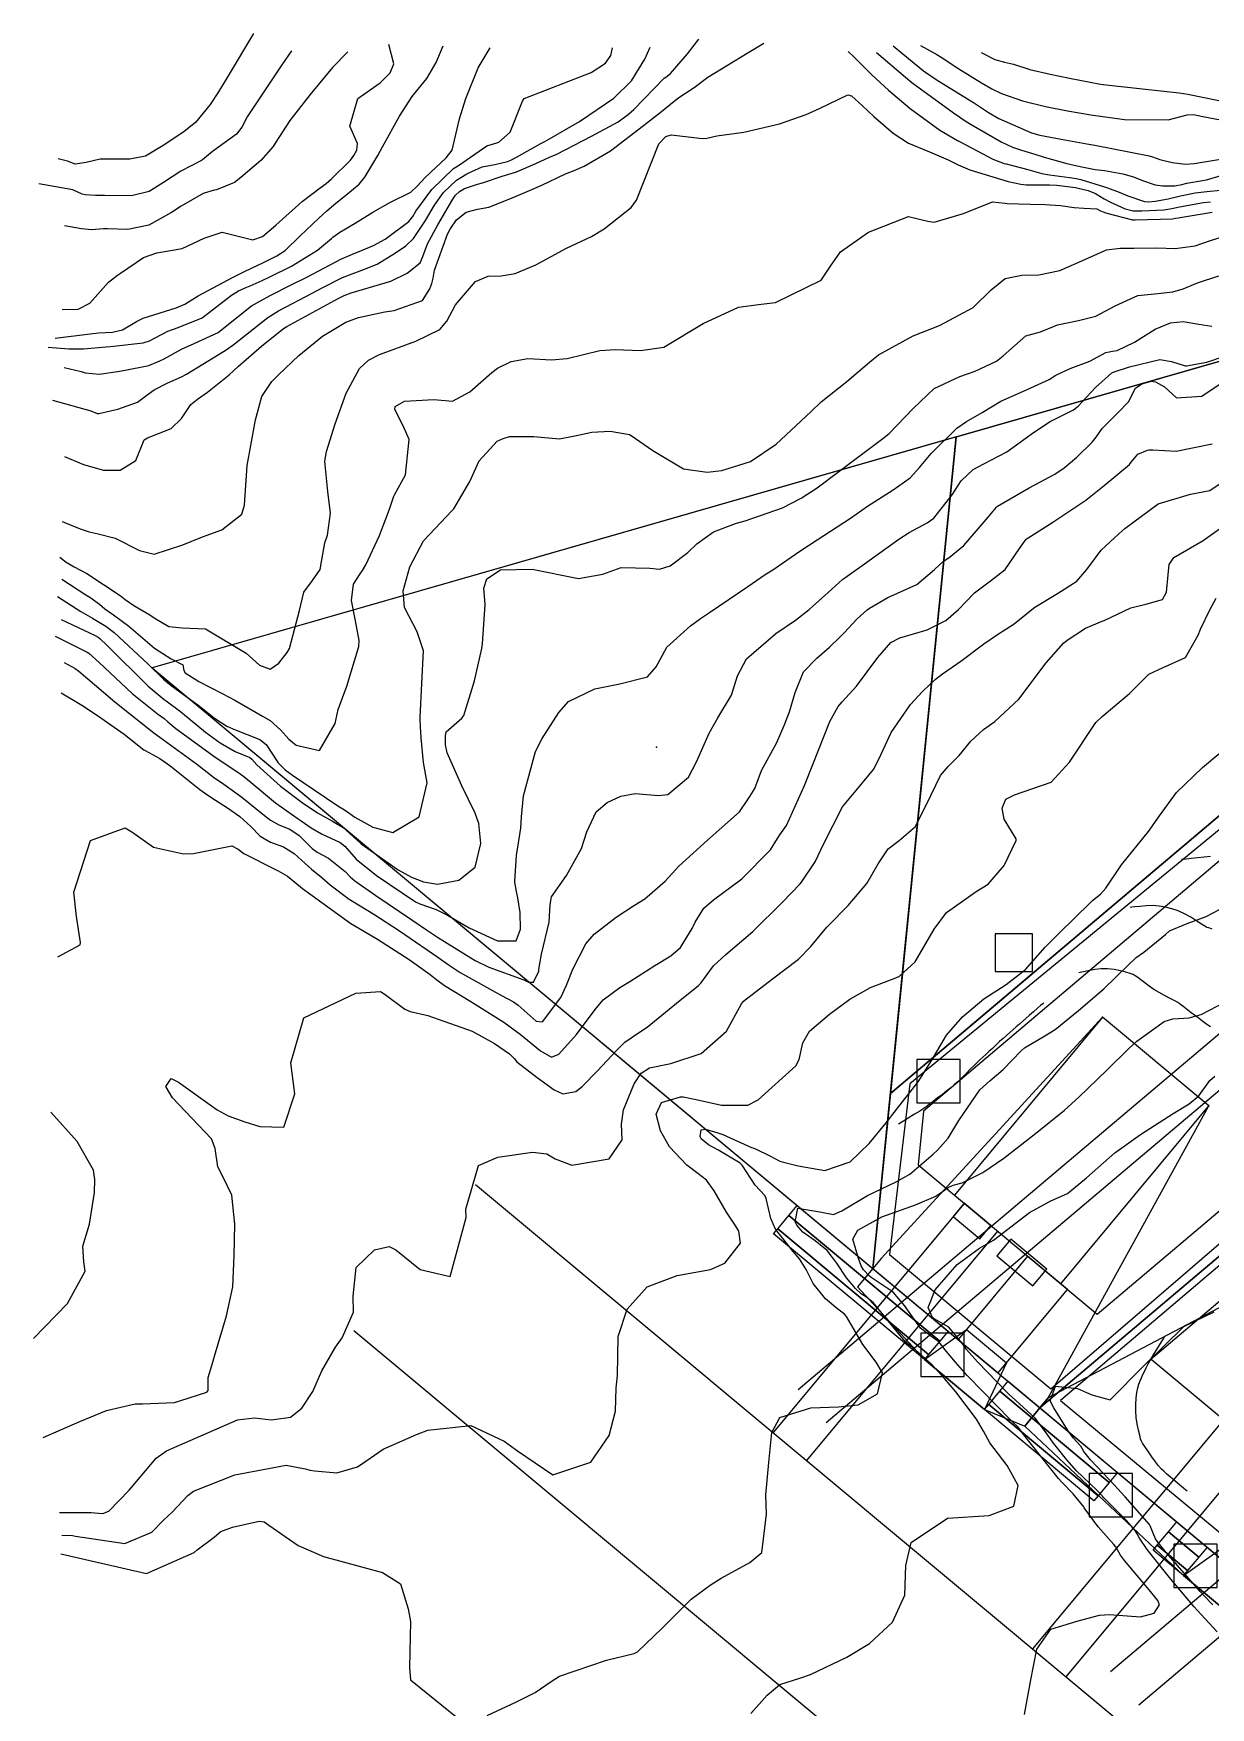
# Model space of a CAD drawing. Header units: feet. Extents: x 1318179 to 1318975, y 422521 to 423299.
# Drawn here: x 1318178.5 to 1318449.5, y 422912.5 to 423297.8 of the extents above; entities that cross this region are included whole.
import ezdxf

# ---------------------------------------------------------------- set-up
doc = ezdxf.new("R2010")
doc.units = ezdxf.units.FT
for name, color, linetype in [('A-BLDG-OTLN', 3, 'CONTINUOUS'), ('C-DRNG-AREA', 150, 'CONTINUOUS'), ('C-LOD', 30, 'CONTINUOUS'), ('C-MISC', 7, 'CONTINUOUS'), ('C-PROP', 6, 'CONTINUOUS'), ('C-PVMT', 8, 'CONTINUOUS'), ('C-SWM', 92, 'CONTINUOUS'), ('C-TOPO-MAJR', 32, 'CONTINUOUS'), ('C-TOPO-SPOT', 7, 'CONTINUOUS'), ('C-UTIL', 4, 'CONTINUOUS'), ('L-PLNT-TREE', 90, 'CONTINUOUS'), ('V-PROP-LINE', 7, 'CONTINUOUS')]:
    doc.layers.add(name, color=color, linetype=linetype)

msp = doc.modelspace()

# ---------------------------------------------------------------- linework, layer by layer
at = {"layer": 'A-BLDG-OTLN'}
msp.add_lwpolyline([(1318390.54, 423030.49), (1318415.06, 423010.06), (1318449.16, 423050.99), (1318424.65, 423071.42), (1318390.54, 423030.49)], close=True, dxfattribs=at)
at = {"layer": 'C-DRNG-AREA'}
msp.add_lwpolyline([(1318629.41, 423273.39), (1318390.95, 423204.96), (1318375.81, 423053.85), (1318375.81, 423053.85), (1318391.57, 423067.16), (1318490.16, 423150.46)], dxfattribs=at)
for points in [[(1318371.77, 423013.6), (1318410.26, 422981.52), (1318555.45, 423104.17), (1318531.22, 423132.85), (1318528.35, 423132.72), (1318524, 423132.91), (1318519.68, 423133.48), (1318515.42, 423134.43), (1318511.26, 423135.74), (1318507.23, 423137.4), (1318503.36, 423139.42), (1318499.69, 423141.76), (1318496.23, 423144.42), (1318493.01, 423147.36), (1318490.18, 423150.46), (1318375.81, 423053.84), (1318371.77, 423013.6)], [(1318410.26, 422981.52), (1318468.76, 422932.76), (1318603.85, 423046.88), (1318555.45, 423104.17), (1318410.26, 422981.52)]]:
    msp.add_lwpolyline(points, close=True, dxfattribs=at)
at = {"layer": 'C-LOD'}
for points in [[(1318368.25, 423009.37), (1318383.66, 422992.62), (1318397.49, 422981.1), (1318406.74, 422977.29), (1318407.7, 422978.44), (1318412.18, 422983.82), (1318449.16, 423050.99), (1318424.65, 423071.42), (1318373.69, 423015.9), (1318371.77, 423013.6), (1318368.25, 423009.37)], [(1318406.74, 422977.29), (1318443.29, 422942.92), (1318457.12, 422931.4), (1318465.24, 422928.53), (1318466.2, 422929.69), (1318470.68, 422935.06), (1318509, 423001.75), (1318484.71, 423022), (1318412.18, 422983.82), (1318410.26, 422981.52), (1318406.74, 422977.29)]]:
    msp.add_lwpolyline(points, close=True, dxfattribs=at)
at = {"layer": 'C-MISC'}
for points in [[(1318280.26, 423032.92), (1318854.33, 422554.49)], [(1318252.26, 422999.33), (1318826.33, 422520.89)]]:
    msp.add_lwpolyline(points, dxfattribs=at)
for points in [[(1318352.44, 423025.8), (1318387.18, 422996.85), (1318384.62, 422993.78), (1318349.87, 423022.73), (1318352.44, 423025.8)], [(1318401.01, 422985.32), (1318426.21, 422964.32), (1318423.65, 422961.25), (1318398.45, 422982.25), (1318401.01, 422985.32)], [(1318439.83, 422952.97), (1318446.81, 422947.15), (1318444.25, 422944.07), (1318437.27, 422949.9), (1318439.83, 422952.97)]]:
    msp.add_lwpolyline(points, close=True, dxfattribs=at)
at = {"layer": 'C-PROP'}
for points in [[(1318390.98, 423204.99), (1318205.86, 423151.87), (1318371.77, 423013.6), (1318390.98, 423204.99)], [(1318375.58, 423016.83), (1318412.75, 422985.85), (1318550.45, 423104.41), (1318526.78, 423130.54), (1318523.97, 423130.32), (1318519.73, 423130.3), (1318515.57, 423130.62), (1318511.55, 423131.26), (1318507.69, 423132.23), (1318504.05, 423133.55), (1318500.63, 423135.23), (1318497.45, 423137.29), (1318494.49, 423139.73), (1318491.75, 423142.52), (1318489.31, 423145.53), (1318380.28, 423056.09), (1318375.58, 423016.83)], [(1318382.21, 423037.44), (1318423.41, 423003.1), (1318531.04, 423094.02), (1318514.47, 423112.1), (1318454.04, 423109.46), (1318383.45, 423049.82), (1318382.21, 423037.44)], [(1318414.98, 422983.17), (1318470.08, 422937.58), (1318599.1, 423045.32), (1318552.6, 423100.06), (1318414.98, 422983.17)], [(1318435.89, 422992.7), (1318481.91, 422954.34), (1318583.41, 423040.09), (1318545.33, 423085.16), (1318435.89, 422992.7)]]:
    msp.add_lwpolyline(points, close=True, dxfattribs=at)
at = {"layer": 'C-PVMT'}
for points in [[(1318354.36, 423028.11), (1318389.1, 422999.15), (1318387.18, 422996.85), (1318352.44, 423025.8), (1318354.36, 423028.11)], [(1318390.25, 423025.53), (1318396.4, 423020.41), (1318398.96, 423023.48), (1318392.81, 423028.6), (1318390.25, 423025.53)], [(1318349.87, 423022.73), (1318384.62, 422993.78), (1318383.66, 422992.62), (1318348.91, 423021.58), (1318349.87, 423022.73)], [(1318403.51, 423020.34), (1318400.3, 423016.5), (1318408.6, 423009.59), (1318411.8, 423013.43), (1318403.51, 423020.34)], [(1318391.4, 422997.23), (1318400.62, 422989.55), (1318416.63, 423008.75), (1318407.41, 423016.44), (1318391.4, 422997.23)], [(1318397.49, 422981.1), (1318383.66, 422992.62), (1318393.33, 422999.54), (1318402.54, 422991.85), (1318397.49, 422981.1)], [(1318402.93, 422987.63), (1318428.13, 422966.62), (1318426.21, 422964.32), (1318401.01, 422985.32), (1318402.93, 422987.63)], [(1318398.45, 422982.25), (1318423.65, 422961.25), (1318422.69, 422960.09), (1318397.49, 422981.1), (1318398.45, 422982.25)], [(1318441.75, 422955.27), (1318448.73, 422949.45), (1318446.81, 422947.15), (1318439.83, 422952.97), (1318441.75, 422955.27)], [(1318437.27, 422949.9), (1318444.25, 422944.07), (1318443.29, 422942.92), (1318436.31, 422948.74), (1318437.27, 422949.9)], [(1318457.12, 422931.4), (1318443.29, 422942.92), (1318452.96, 422949.84), (1318462.18, 422942.15), (1318457.12, 422931.4)]]:
    msp.add_lwpolyline(points, close=True, dxfattribs=at)
at = {"layer": 'C-SWM'}
for points in [[(1318390.98, 423204.99), (1318205.86, 423151.87), (1318371.77, 423013.6), (1318390.98, 423204.99)], [(1318399.96, 423081.98), (1318408.56, 423081.98), (1318408.56, 423090.59), (1318399.96, 423090.59), (1318399.96, 423081.98)]]:
    msp.add_lwpolyline(points, close=True, dxfattribs=at)
at = {"layer": 'C-TOPO-MAJR'}
for points in [[(1318229.17, 423297.84), (1318223.35, 423288.12), (1318221.12, 423284.42), (1318219.22, 423281.53), (1318215.83, 423277.38), (1318213.24, 423275.29), (1318208.74, 423272.28), (1318204.3, 423269.64), (1318200.7, 423268.9), (1318193.85, 423268.91), (1318190.65, 423268.12), (1318188.08, 423267.78), (1318186.32, 423268.42), (1318184.17, 423269)], [(1318185.11, 423185.48), (1318189.27, 423183.86), (1318191.31, 423183.16), (1318193.4, 423182.66), (1318197.33, 423181.67), (1318202.91, 423178.88), (1318206.3, 423178.03), (1318212.88, 423180.14), (1318217.43, 423181.96), (1318221.87, 423183.57), (1318226.48, 423187.2), (1318227.13, 423189.28), (1318227.75, 423198.42), (1318228.54, 423202.99), (1318229.62, 423208.94), (1318231.07, 423214.29), (1318233.41, 423217.72), (1318234.95, 423219.31), (1318239.6, 423223.73), (1318245.1, 423228.19), (1318250.4, 423231.37), (1318253.35, 423232.46), (1318259.44, 423233.78), (1318261.58, 423234.11), (1318268.07, 423236.37), (1318269.8, 423239.09), (1318270.27, 423240.31), (1318270.54, 423241.5), (1318270.88, 423243.36), (1318273.85, 423251.64), (1318274.42, 423252.8), (1318275.94, 423254.97), (1318278.16, 423256.7), (1318280.78, 423257.4), (1318283.37, 423257.85), (1318288.18, 423259.76), (1318292.2, 423261.49), (1318295.55, 423262.95), (1318301.03, 423265.5), (1318302.99, 423266.33), (1318305.3, 423267.3), (1318311.34, 423270.86), (1318318.96, 423276.7), (1318323.14, 423279.89), (1318326.01, 423282.26), (1318327.13, 423283.1), (1318330.6, 423285.43), (1318333.75, 423287.8), (1318342.81, 423293.34), (1318346.68, 423295.6)], [(1318185.65, 423200.44), (1318190.05, 423198.66), (1318194.64, 423197.3), (1318198.46, 423197.3), (1318202.06, 423199.59), (1318203.99, 423204.31), (1318204.78, 423204.79), (1318210.19, 423206.9), (1318212.57, 423209.25), (1318214.78, 423212.48), (1318216.27, 423213.71), (1318218.58, 423215.29), (1318223.57, 423219.26), (1318225.76, 423221.24), (1318231.01, 423225.91), (1318236.07, 423229.92), (1318236.85, 423230.43), (1318247.81, 423236.41), (1318248.5, 423236.78), (1318250.07, 423237.56), (1318251.69, 423238.13), (1318260.77, 423240.83), (1318264.56, 423242.64), (1318267.55, 423245.09), (1318268.17, 423246.5), (1318269.26, 423249.41), (1318271.59, 423253.77), (1318275.07, 423259.73), (1318275.72, 423260.62), (1318276.62, 423261.47), (1318277.75, 423262.18), (1318280.72, 423263.13), (1318281.87, 423263.45), (1318286.42, 423264.97), (1318289.48, 423265.91), (1318289.71, 423265.99), (1318294.19, 423267.9), (1318296.32, 423268.93), (1318297.3, 423269.35), (1318299.04, 423270.1), (1318307.01, 423274.21), (1318313.11, 423277.54), (1318315.55, 423279.26), (1318316.74, 423280.31), (1318323.73, 423287.53), (1318324.09, 423287.82), (1318325.17, 423288.64), (1318329.13, 423293.18), (1318331.73, 423296.54)], [(1318237.94, 423293.88), (1318235.72, 423290.65), (1318227.71, 423278.69), (1318226.47, 423276.26), (1318225.26, 423274.64), (1318219.73, 423270.67), (1318217.41, 423268.78), (1318217.17, 423268.61), (1318212.41, 423266.14), (1318208.46, 423263.55), (1318205.13, 423261.44), (1318201.09, 423260.51), (1318194.88, 423260.58), (1318192.82, 423260.58), (1318190.42, 423260.67), (1318189.73, 423260.88), (1318187.6, 423261.89), (1318179.78, 423263.2)], [(1318181.87, 423225.65), (1318186.67, 423225.24), (1318190.01, 423225.29), (1318195.17, 423225.7), (1318196.25, 423225.77), (1318203.8, 423226.66), (1318205.22, 423227.12), (1318209.45, 423229.35), (1318211.85, 423230.17), (1318217.38, 423232.41), (1318224.12, 423237.61), (1318225.69, 423238.62), (1318227.62, 423239.47), (1318228.38, 423239.77), (1318231.14, 423241), (1318232.77, 423241.77), (1318237.92, 423244.26), (1318243.9, 423247.94), (1318247.13, 423250.69), (1318247.44, 423250.97), (1318249.09, 423252.09), (1318252.62, 423254.2), (1318256.64, 423256.72), (1318260.74, 423258.99), (1318265.39, 423261.34), (1318266.85, 423262.7), (1318268.73, 423264.67), (1318273.52, 423269.24), (1318274.94, 423270.99), (1318276.58, 423278.22), (1318278.07, 423282.91), (1318280.89, 423289.96), (1318283.65, 423294.56)], [(1318182.88, 423213.48), (1318191.72, 423210.96), (1318193.2, 423210.38), (1318193.57, 423210.34), (1318197.94, 423211.38), (1318202.44, 423212.97), (1318204.95, 423214.85), (1318206.33, 423215.8), (1318209.49, 423217.42), (1318212.61, 423218.83), (1318213.76, 423219.44), (1318221.27, 423224.07), (1318222.89, 423225.01), (1318224.44, 423226.11), (1318232.49, 423232.49), (1318234.93, 423233.99), (1318242.86, 423238.17), (1318244.96, 423239.28), (1318249.7, 423241.64), (1318254.71, 423243.56), (1318257.67, 423244.75), (1318261.84, 423247.37), (1318264.26, 423248.97), (1318266.04, 423250.63), (1318268.74, 423254.76), (1318270.82, 423258.33), (1318272.96, 423261.27), (1318275.92, 423264.08), (1318278.27, 423265.53), (1318279.42, 423266.09), (1318281.8, 423267.14), (1318284.76, 423267.71), (1318287.69, 423268.39), (1318288.41, 423268.69), (1318289.76, 423269.41), (1318295.35, 423272.55), (1318296.22, 423273), (1318296.79, 423273.28), (1318304.23, 423277.57), (1318312.14, 423282.94), (1318316.21, 423286.93), (1318319.27, 423291.95), (1318320.49, 423294.72)], [(1318183.49, 423227.74), (1318191.58, 423228.73), (1318193.49, 423228.92), (1318196.73, 423229.13), (1318199.02, 423229.64), (1318202.27, 423231.55), (1318203.81, 423232.35), (1318211.4, 423234.72), (1318213.39, 423235.57), (1318216.47, 423237.45), (1318224.34, 423241.68), (1318227.14, 423243.06), (1318231.45, 423245.16), (1318234.54, 423246.65), (1318236.47, 423247.91), (1318239.87, 423251.21), (1318244.22, 423255.32), (1318246.04, 423257), (1318248.13, 423258.82), (1318249.95, 423260.23), (1318253.5, 423263.17), (1318254.83, 423264.76), (1318257.83, 423269.79), (1318258.9, 423271.77), (1318262.78, 423278.8), (1318265.72, 423283.32), (1318266.04, 423283.74), (1318269.08, 423287.5), (1318271.24, 423291.16), (1318272.85, 423295.01)], [(1318185.09, 423234.33), (1318188.79, 423234.38), (1318191.5, 423235.76), (1318195.81, 423240.57), (1318197.84, 423242.21), (1318198.58, 423242.71), (1318203.86, 423246.28), (1318206.9, 423247.32), (1318212.75, 423248.36), (1318217.79, 423250.71), (1318221.99, 423252.11), (1318229.04, 423250.34), (1318231.23, 423251.15), (1318234.3, 423253.7), (1318240.36, 423259.2), (1318244.52, 423262.29), (1318245.92, 423263.34), (1318247.1, 423264.36), (1318251.51, 423268.7), (1318252.27, 423269.78), (1318252.94, 423271.01), (1318253.12, 423272.49), (1318251.34, 423276.49), (1318253.16, 423282.87), (1318258.37, 423286.51), (1318260.63, 423288.79), (1318261.47, 423290.83), (1318260.31, 423295.3)], [(1318185.62, 423220.97), (1318189.48, 423220.06), (1318190.43, 423219.76), (1318193.63, 423219.4), (1318197.86, 423220.06), (1318199.26, 423220.31), (1318205.09, 423221.45), (1318207.62, 423222.46), (1318208.57, 423222.95), (1318212.61, 423225.19), (1318215.52, 423226.5), (1318221.03, 423229), (1318225.7, 423232.76), (1318228.75, 423235.18), (1318233.02, 423237.52), (1318237.86, 423239.96), (1318241.42, 423241.78), (1318249.32, 423245.9), (1318252.5, 423247.25), (1318253.14, 423247.48), (1318256.83, 423249.01), (1318259.49, 423250.5), (1318264.93, 423254.56), (1318265.88, 423255.75), (1318266.57, 423256.93), (1318270.21, 423261.91), (1318275.2, 423266.73), (1318275.99, 423267.22), (1318276.34, 423267.43), (1318282.87, 423271.98), (1318285.17, 423272.71), (1318285.66, 423272.82), (1318288.27, 423275.14), (1318291.11, 423282.28), (1318291.52, 423282.86), (1318306.95, 423288.86), (1318310.21, 423291.01), (1318311.48, 423292.79), (1318311.82, 423294.53)], [(1318250.92, 423293.59), (1318247.34, 423290.04), (1318242.22, 423283.82), (1318237.55, 423277.78), (1318234.16, 423272.61), (1318233.69, 423271.84), (1318230.84, 423268.62), (1318226.23, 423264.72), (1318224.83, 423263.56), (1318220.68, 423261.88), (1318220.14, 423261.79), (1318217.6, 423261.03), (1318212.51, 423258.12), (1318210.3, 423256.62), (1318205.1, 423253.69), (1318200.22, 423252.72), (1318195.56, 423252.89), (1318194.64, 423252.86), (1318191.91, 423252.66), (1318189.57, 423252.87), (1318185.68, 423253.55)], [(1318366.07, 423293.69), (1318367.43, 423292.49), (1318371.52, 423288.34), (1318375.35, 423284.76), (1318380.35, 423280.6), (1318387.2, 423275.61), (1318391.29, 423273.2), (1318392.05, 423272.79), (1318399.4, 423268.91), (1318402.02, 423267.94), (1318402.49, 423267.83), (1318407.43, 423266.52), (1318410.7, 423265.62), (1318412.48, 423265.34), (1318417.07, 423264.68), (1318418.59, 423264.43), (1318419.64, 423264.2), (1318425.08, 423262.55), (1318425.83, 423262.29), (1318428.51, 423261.3), (1318430.48, 423260.48), (1318434.29, 423259.17), (1318435.33, 423259.12), (1318436.8, 423259.24), (1318439.74, 423259.77), (1318442.65, 423260.47), (1318445.98, 423261.16), (1318448.65, 423261.5), (1318451.79, 423261.79)], [(1318372.61, 423293.48), (1318379.26, 423287.8), (1318380.75, 423286.59), (1318390.31, 423279.54), (1318393.24, 423277.59), (1318394.42, 423276.87), (1318401.31, 423272.91), (1318403.93, 423271.68), (1318406.02, 423270.99), (1318409.07, 423270.06), (1318411.25, 423269.35), (1318416.41, 423267.92), (1318419.53, 423267.21), (1318422.95, 423266.57), (1318425.09, 423266.27), (1318429.32, 423265.55), (1318431.82, 423264.86), (1318433.9, 423264.02), (1318436.79, 423263.04), (1318438.48, 423262.78), (1318441.27, 423262.79), (1318442.95, 423263.11), (1318444.04, 423263.37), (1318447.71, 423264.01), (1318448.6, 423264.18), (1318457.16, 423266.66)], [(1318376.46, 423294.99), (1318378.68, 423293.12), (1318383.47, 423289.23), (1318386.56, 423287.06), (1318394.97, 423281.93), (1318398.4, 423279.67), (1318400.81, 423278.27), (1318408.3, 423274.96), (1318410.22, 423274.4), (1318415.11, 423273.52), (1318421.08, 423272.43), (1318422.88, 423272.1), (1318435.4, 423269.71), (1318436.19, 423269.45), (1318437.89, 423268.8), (1318440.68, 423268.11), (1318443.78, 423267.79), (1318445.77, 423267.9), (1318454.68, 423269.35)], [(1318382.76, 423295.11), (1318386.53, 423293.03), (1318387.5, 423292.42), (1318391.57, 423289.7), (1318396.8, 423286.5), (1318399.14, 423285.1), (1318401.42, 423283.99), (1318406.22, 423282.34), (1318411.55, 423281.01), (1318416.56, 423280.07), (1318421.94, 423279.15), (1318429.69, 423278.01), (1318439.81, 423277.94), (1318444.18, 423279.08), (1318445.61, 423279.17), (1318447.75, 423278.72), (1318459.15, 423276.62)], [(1318396.71, 423293.48), (1318399.84, 423291.88), (1318402.09, 423291.23), (1318404.19, 423290.75), (1318407.93, 423289.59), (1318412.58, 423288.45), (1318417.03, 423287.55), (1318424.2, 423286.15), (1318424.78, 423286.07), (1318433.85, 423285.07), (1318442.27, 423284.17), (1318444.31, 423283.88), (1318454.41, 423281.79)], [(1318184.61, 423177.34), (1318186.08, 423176.15), (1318187.9, 423175.06), (1318190.81, 423173.53), (1318198.5, 423168.46), (1318199.59, 423167.6), (1318201.65, 423166.16), (1318205.31, 423164.03), (1318206.29, 423163.32), (1318209.69, 423161.33), (1318212.77, 423161.02), (1318218.09, 423160.85), (1318227.47, 423155.25), (1318230.57, 423152.47), (1318232.98, 423151.55), (1318234.98, 423152.92), (1318236.93, 423155.36), (1318237.5, 423156.3), (1318239.78, 423165), (1318240.79, 423169.25), (1318242.73, 423171.94), (1318244.51, 423174.48), (1318244.92, 423176.7), (1318245.61, 423180.63), (1318246.19, 423182.38), (1318246.89, 423187.45), (1318246.27, 423192.39), (1318245.64, 423198.54), (1318245.63, 423199.42), (1318245.97, 423201.6), (1318248, 423207.98), (1318250.49, 423215.05), (1318253.62, 423220.75), (1318255.68, 423222.67), (1318258.21, 423223.98), (1318266.53, 423227.02), (1318272.07, 423229.68), (1318273.7, 423231.6), (1318275.66, 423235.37), (1318280.3, 423240.75), (1318283.21, 423242.02), (1318286.21, 423242.07), (1318289.42, 423242.57), (1318294.21, 423244.59), (1318301.23, 423248.41), (1318307.01, 423251.14), (1318309.89, 423252.87), (1318316.15, 423257.81), (1318317.33, 423259.47), (1318322.52, 423272.42), (1318324.08, 423274.1), (1318325.32, 423274.55), (1318332.55, 423273.65), (1318333.57, 423273.71), (1318335.82, 423274.3), (1318342.11, 423275.16), (1318350.29, 423277.04), (1318356.41, 423279.19), (1318359.65, 423280.66), (1318366, 423283.72), (1318366.89, 423283.48), (1318369.43, 423281.17), (1318372.01, 423278.77), (1318376.45, 423274.93), (1318379.99, 423272.61), (1318384.81, 423270.64), (1318389.12, 423268.74), (1318391.41, 423267.61), (1318394.11, 423266.47), (1318402.93, 423263.74), (1318404.37, 423263.48), (1318405.86, 423263.15), (1318407.06, 423263), (1318412.47, 423263.04), (1318414.16, 423262.95), (1318418.46, 423262.36), (1318421.33, 423261.71), (1318423.06, 423260.99), (1318425.06, 423259.81), (1318426.51, 423259.03), (1318429.89, 423257.47), (1318431.72, 423257.04), (1318433.73, 423257), (1318438.74, 423257.26), (1318440.58, 423257.54), (1318442.36, 423257.93), (1318447.94, 423258.94), (1318449.54, 423259.11)], [(1318185.08, 423172.26), (1318190.58, 423168.62), (1318191.49, 423168.08), (1318193.7, 423166.51), (1318194.97, 423165.44), (1318196.95, 423164), (1318200.45, 423161.42), (1318206.38, 423156.38), (1318210.24, 423153.92), (1318212.88, 423152.54), (1318213.15, 423151.24), (1318213.42, 423150.67), (1318216.62, 423148.67), (1318221.94, 423145.94), (1318224.87, 423144.37), (1318231.22, 423140.71), (1318233.02, 423139.69), (1318235.43, 423137.6), (1318237.29, 423135.45), (1318238.99, 423134.05), (1318244.36, 423132.79), (1318247.95, 423139.05), (1318248.65, 423142.22), (1318250.63, 423147.6), (1318253.44, 423156.71), (1318253.51, 423158.16), (1318252.64, 423162.68), (1318251.72, 423167.32), (1318252.23, 423171.13), (1318253.74, 423173.49), (1318254.26, 423174.22), (1318255.02, 423175.57), (1318258.2, 423182.31), (1318260.47, 423188.39), (1318261.5, 423191.35), (1318261.64, 423191.63), (1318264.18, 423196.25), (1318265, 423204.42), (1318263.75, 423207.41), (1318261.74, 423211.32), (1318261.77, 423212.02), (1318263.91, 423213.25), (1318270.71, 423213.56), (1318274.96, 423213.23), (1318278.99, 423215.37), (1318284.05, 423219.85), (1318285.34, 423220.82), (1318288.54, 423222.38), (1318292.33, 423223.06), (1318297.76, 423222.75), (1318301.37, 423223.07), (1318308.94, 423224.87), (1318312.43, 423225.12), (1318318.28, 423224.89), (1318323.65, 423225.62), (1318332.68, 423231.06), (1318340.87, 423234.82), (1318346.03, 423235.55), (1318349.39, 423235.96), (1318359.9, 423241.08), (1318361.99, 423244.3), (1318364.3, 423247.61), (1318370.76, 423252.1), (1318379.96, 423255.69), (1318384.41, 423254.67), (1318385.86, 423254.39), (1318392.63, 423256.41), (1318399.35, 423259.07), (1318402.23, 423258.77), (1318402.74, 423258.69), (1318408.09, 423258.54), (1318411.42, 423258.51), (1318414.98, 423258.26), (1318418.13, 423257.79), (1318420.33, 423257.61), (1318423.36, 423257.47), (1318424.21, 423257.06), (1318424.58, 423256.84), (1318425.62, 423256.46), (1318431.56, 423254.97), (1318432.16, 423254.92), (1318440.74, 423255.21), (1318441.43, 423255.3), (1318442.07, 423255.44), (1318449.9, 423256.7)], [(1318184.06, 423168.29), (1318189.4, 423164.79), (1318192.14, 423163.26), (1318195.16, 423161.44), (1318197.11, 423159.98), (1318204.82, 423152.77), (1318208.46, 423149.25), (1318209.8, 423148.1), (1318210.55, 423147.53), (1318216.12, 423143.51), (1318216.28, 423143.38), (1318220.21, 423140.26), (1318223.05, 423138.42), (1318224.82, 423137.61), (1318230.62, 423135.35), (1318232.06, 423134.16), (1318234.89, 423130), (1318236.45, 423128.35), (1318238.13, 423127.12), (1318248.61, 423120.06), (1318249.74, 423119.41), (1318250.57, 423118.87), (1318252.54, 423117.45), (1318256.65, 423115.16), (1318261.26, 423113.96), (1318267.35, 423117.54), (1318269.18, 423125.35), (1318268.34, 423130.02), (1318267.76, 423135.7), (1318267.63, 423138.29), (1318267.53, 423139.94), (1318267.52, 423140.4), (1318267.91, 423148.26), (1318268.34, 423155.78), (1318266.87, 423160.12), (1318263.97, 423165.75), (1318263.66, 423169.53), (1318265.14, 423175.05), (1318268.35, 423181.07), (1318274.91, 423188.05), (1318275.31, 423188.46), (1318278.96, 423194.71), (1318281.14, 423199.47), (1318285.31, 423203.99), (1318286.63, 423204.64), (1318288.11, 423205.05), (1318293.72, 423205.08), (1318299.6, 423204.58), (1318303.18, 423205.2), (1318307.05, 423206.07), (1318311.29, 423206.28), (1318315.77, 423205.52), (1318316.16, 423205.35), (1318321.13, 423201.84), (1318328.21, 423197.62), (1318333.62, 423196.89), (1318336.98, 423197.26), (1318343.59, 423199.36), (1318349.54, 423203.29), (1318357.52, 423210.74), (1318359.89, 423213.03), (1318365.77, 423217.75), (1318371, 423222.17), (1318373.09, 423223.84), (1318381.04, 423228.26), (1318387.09, 423230.65), (1318394.88, 423234.81), (1318399.03, 423238.87), (1318402.25, 423241.48), (1318406.08, 423242.18), (1318409.96, 423242.26), (1318414.8, 423243.26), (1318419.91, 423245.49), (1318425.56, 423248.05), (1318428.72, 423248.43), (1318431.87, 423248.41), (1318437.15, 423248.5), (1318441.35, 423248.34), (1318446.01, 423248.93), (1318449.26, 423250.12), (1318455.59, 423252.15)], [(1318184.88, 423162.97), (1318192.71, 423159.27), (1318193.39, 423158.89), (1318193.82, 423158.56), (1318195.48, 423156.98), (1318204.92, 423147.6), (1318208.6, 423144.56), (1318209.05, 423144.23), (1318212.33, 423141.82), (1318212.86, 423141.4), (1318218.12, 423137.02), (1318221.53, 423134.54), (1318224.97, 423132.6), (1318228.31, 423131.2), (1318228.79, 423130.82), (1318229.91, 423129.48), (1318235.36, 423124.61), (1318240.4, 423120.84), (1318243.93, 423118.48), (1318247.33, 423116.56), (1318249.82, 423115.06), (1318252.98, 423112.22), (1318253.99, 423111.29), (1318262.49, 423105.37), (1318265.52, 423103.62), (1318268.31, 423102.55), (1318271.51, 423102.08), (1318276.44, 423103), (1318280.2, 423105.95), (1318281.51, 423111.4), (1318281.09, 423115.99), (1318280.22, 423118.4), (1318277.15, 423124.67), (1318273.77, 423132.29), (1318273.42, 423134.13), (1318273.35, 423136.29), (1318273.57, 423137.07), (1318277.17, 423140.23), (1318277.64, 423140.86), (1318280.05, 423148.85), (1318281.74, 423156.31), (1318281.91, 423157.34), (1318282.53, 423166.42), (1318282.23, 423170.21), (1318282.89, 423172.3), (1318286.06, 423174.42), (1318293.3, 423174.51), (1318304.04, 423172.43), (1318309.62, 423173.41), (1318313.81, 423174.93), (1318320.41, 423174.77), (1318322.64, 423174.54), (1318325.1, 423175.33), (1318329.16, 423178.42), (1318331.27, 423180.34), (1318335.09, 423183.15), (1318340.41, 423185.17), (1318342.36, 423185.7), (1318351, 423188.67), (1318355.31, 423190.87), (1318358.92, 423193.29), (1318363.61, 423196.79), (1318374.09, 423204.64), (1318375.55, 423205.79), (1318381.06, 423211.56), (1318385.89, 423216.16), (1318391.79, 423218.86), (1318395.31, 423220.15), (1318400.24, 423222.41), (1318401.79, 423223.65), (1318406.98, 423228.22), (1318410.34, 423229.21), (1318413.38, 423230.37), (1318414.26, 423230.8), (1318419.09, 423231.8), (1318423.08, 423232.77), (1318427.58, 423235.17), (1318432.79, 423237.5), (1318437.37, 423238.02), (1318440.85, 423238.4), (1318443.2, 423239.08), (1318446.52, 423240.43), (1318451.45, 423242.09)], [(1318183.48, 423159.1), (1318190.89, 423155.45), (1318191.26, 423155.21), (1318193.64, 423153.04), (1318201.26, 423145.9), (1318207.4, 423141.03), (1318207.55, 423140.93), (1318208.57, 423140.14), (1318209.43, 423139.41), (1318211.28, 423137.91), (1318220.08, 423131.52), (1318222.91, 423129.6), (1318225.55, 423127.8), (1318226.95, 423126.79), (1318228.62, 423125.44), (1318234.23, 423120.74), (1318239.48, 423117.05), (1318240.13, 423116.63), (1318242.44, 423115.01), (1318244.84, 423113.6), (1318249.15, 423111.66), (1318250.17, 423110.8), (1318252.81, 423107.81), (1318257.46, 423104.07), (1318266.5, 423098.01), (1318267.45, 423097.55), (1318271.25, 423096.22), (1318273.86, 423094.89), (1318278.87, 423091.98), (1318285.32, 423089.03), (1318289.65, 423089.02), (1318290.67, 423091.66), (1318290.54, 423095.51), (1318290.07, 423098.88), (1318289.72, 423100.38), (1318289.36, 423102.53), (1318289.35, 423102.75), (1318289.7, 423108.68), (1318290.74, 423114.97), (1318290.9, 423117.57), (1318291.31, 423122.38), (1318294.09, 423132.6), (1318295.62, 423135.54), (1318299.5, 423141.58), (1318301.73, 423144.08), (1318307.78, 423147.04), (1318313.5, 423148.15), (1318319.93, 423149.76), (1318321.85, 423152.05), (1318324.36, 423156.56), (1318329.79, 423161.53), (1318332.11, 423163.17), (1318334.13, 423164.55), (1318343.01, 423170.59), (1318347.02, 423173.3), (1318348.78, 423174.43), (1318354.98, 423178.69), (1318358.96, 423181.26), (1318366.62, 423186.27), (1318370.51, 423189.05), (1318376.47, 423192.81), (1318380.39, 423195.55), (1318382.55, 423197.96), (1318385.2, 423201.17), (1318391.12, 423207.02), (1318393.31, 423208.5), (1318396.97, 423210.6), (1318401.21, 423213.18), (1318406.47, 423215.49), (1318412.36, 423218.18), (1318413.88, 423219.18), (1318417.18, 423220.73), (1318421.7, 423222.45), (1318425.43, 423224.41), (1318426.96, 423224.71), (1318428.06, 423224.87), (1318432.01, 423226.76), (1318436.79, 423229.81), (1318440.31, 423231.25), (1318443.22, 423231.53), (1318446.83, 423230.94), (1318449.83, 423230.44)], [(1318185.6, 423153.1), (1318188.12, 423151.68), (1318188.99, 423151.06), (1318194.67, 423146.24), (1318197.25, 423144.04), (1318200.6, 423141.33), (1318205.83, 423137.15), (1318206.56, 423136.62), (1318207.63, 423135.88), (1318216.03, 423129.73), (1318218.47, 423127.85), (1318219.97, 423126.7), (1318222.31, 423125.05), (1318226.47, 423122.1), (1318231.35, 423118.17), (1318233.06, 423116.75), (1318235.01, 423115.72), (1318237.51, 423114.71), (1318239.69, 423113.28), (1318242.69, 423110.29), (1318243.86, 423109.44), (1318246.45, 423108.05), (1318250.25, 423104.99), (1318251.42, 423103.75), (1318252.52, 423102.79), (1318257.33, 423099.47), (1318265.63, 423093.81), (1318269.04, 423091.5), (1318271.57, 423089.86), (1318279.21, 423085.12), (1318280.21, 423084.5), (1318283.33, 423082.96), (1318291.45, 423080.04), (1318292.47, 423079.48), (1318293.66, 423079.46), (1318294.85, 423082.04), (1318294.91, 423082.38), (1318295.52, 423085.9), (1318297.23, 423093.27), (1318297.48, 423097.37), (1318297.81, 423099.15), (1318301.22, 423104.04), (1318304.69, 423110.26), (1318305.92, 423114.06), (1318308.07, 423118.67), (1318310.64, 423120.87), (1318313.78, 423122.28), (1318317.07, 423122.94), (1318322.43, 423122.44), (1318324.54, 423122.7), (1318329.35, 423126.7), (1318331.16, 423130.17), (1318334.09, 423136.83), (1318336.12, 423140.32), (1318339.22, 423145.58), (1318340.64, 423149.98), (1318342.66, 423153.89), (1318349.42, 423159.72), (1318353.94, 423162.82), (1318357.09, 423165.28), (1318362.33, 423169.95), (1318364.9, 423172.21), (1318365.33, 423172.55), (1318370.43, 423176.18), (1318377.74, 423181.43), (1318380.11, 423183.02), (1318384.32, 423185.22), (1318385.8, 423186.31), (1318390.01, 423191.66), (1318392.15, 423194.86), (1318394.86, 423197.52), (1318397.3, 423198.82), (1318402.66, 423201.59), (1318408.76, 423206.03), (1318412.59, 423208.54), (1318418, 423211.23), (1318419.03, 423212.05), (1318423.06, 423216.39), (1318426.84, 423219.76), (1318427.33, 423219.99), (1318430.86, 423221.08), (1318437.83, 423222.81), (1318440.54, 423222.38), (1318443.66, 423221.36), (1318443.98, 423221.35), (1318448.71, 423222.21), (1318452.55, 423223.52)], [(1318184.91, 423146.06), (1318189.68, 423143.24), (1318193.27, 423140.87), (1318199.36, 423136.55), (1318203.95, 423132.98), (1318204.2, 423132.82), (1318207.6, 423130.94), (1318209.91, 423129.35), (1318216.85, 423123.81), (1318218.44, 423122.65), (1318220.42, 423121.37), (1318223.17, 423119.62), (1318226.02, 423117.65), (1318228.59, 423115.3), (1318230.73, 423113.09), (1318233.09, 423111.72), (1318236.09, 423110.65), (1318238.54, 423109.11), (1318241.07, 423106.78), (1318242.54, 423105.51), (1318244.89, 423103.56), (1318246.84, 423101.86), (1318251.21, 423098.57), (1318251.96, 423098.12), (1318256.92, 423095.15), (1318262.8, 423091.3), (1318263.99, 423090.47), (1318271.6, 423085.24), (1318274.01, 423083.55), (1318276.78, 423081.68), (1318286.28, 423076.39), (1318289.02, 423074.99), (1318290.13, 423074.16), (1318294.27, 423070.49), (1318295.73, 423070.35), (1318299.93, 423075.95), (1318301.22, 423078.77), (1318302.69, 423082.45), (1318305.71, 423088.33), (1318307.61, 423090.55), (1318312.69, 423094.48), (1318316.88, 423097.21), (1318319.24, 423098.68), (1318323.95, 423102.76), (1318327.1, 423106.15), (1318333.69, 423112.16), (1318341.08, 423118.71), (1318342.85, 423121.3), (1318343.48, 423122.23), (1318344.59, 423124.05), (1318346.16, 423128.24), (1318349.57, 423134.53), (1318351.39, 423138.58), (1318352.55, 423141.7), (1318353.9, 423146.13), (1318355.81, 423150.88), (1318358.88, 423154.05), (1318361.77, 423156.63), (1318364.25, 423158.95), (1318365.1, 423159.79), (1318368.15, 423163.1), (1318370.49, 423165.18), (1318370.99, 423165.55), (1318375.22, 423168.04), (1318381.94, 423171.05), (1318386.01, 423174.44), (1318388.04, 423176.35), (1318389.32, 423177.23), (1318392.74, 423179.99), (1318398.33, 423186.48), (1318400.21, 423188.8), (1318400.48, 423189.03), (1318407.78, 423193.28), (1318413.7, 423196.44), (1318415.85, 423197.86), (1318418.75, 423200.34), (1318422.3, 423203.79), (1318423.2, 423204.95), (1318424.54, 423206.91), (1318428.18, 423210.5), (1318430.66, 423213.03), (1318432.28, 423216.18), (1318433.69, 423217.23), (1318435.96, 423217.79), (1318436.87, 423217.7), (1318438.94, 423216.5), (1318441.68, 423213.99), (1318447.51, 423214.33), (1318451.78, 423217.21)], [(1318184.16, 423085.34), (1318189.26, 423088.08), (1318189.37, 423088.6), (1318188.46, 423094.63), (1318187.81, 423100.19), (1318191.64, 423112.08), (1318199.59, 423115.01), (1318201.13, 423114.1), (1318206.14, 423110.56), (1318213.05, 423109), (1318215.38, 423109.14), (1318224.15, 423110.9), (1318225.67, 423110.1), (1318226.94, 423109.14), (1318234.12, 423105.46), (1318234.87, 423105.1), (1318237.02, 423103.85), (1318238.67, 423102.54), (1318240.45, 423101.04), (1318251.58, 423093.01), (1318253.41, 423091.89), (1318257.7, 423089.4), (1318265.02, 423084.69), (1318269.84, 423081.26), (1318271.41, 423079.99), (1318273.15, 423078.7), (1318279.19, 423075.01), (1318286.82, 423070.26), (1318290.61, 423067.5), (1318295.25, 423063.66), (1318297.81, 423062.23), (1318299.51, 423062.88), (1318303.56, 423067.47), (1318307.88, 423073.16), (1318309.7, 423075.44), (1318313.5, 423078.27), (1318315.81, 423079.67), (1318321.57, 423083.34), (1318325.27, 423085.52), (1318327.48, 423087.47), (1318330.21, 423091.82), (1318330.85, 423093.27), (1318332.83, 423096.55), (1318335.06, 423098.41), (1318341.6, 423103.26), (1318348.19, 423109.98), (1318349.82, 423112.52), (1318350.38, 423113.37), (1318351.87, 423115.57), (1318356.04, 423124.74), (1318357.93, 423129.57), (1318361.91, 423139.51), (1318363.76, 423142.95), (1318364.69, 423144), (1318367.98, 423147.59), (1318372.96, 423154.2), (1318375.95, 423157.64), (1318378.01, 423158.75), (1318384.31, 423160.57), (1318388.58, 423162.74), (1318391.48, 423165.25), (1318395.15, 423169.08), (1318398.87, 423171.86), (1318402.27, 423174.5), (1318405.58, 423179.34), (1318407.04, 423181.43), (1318407.29, 423181.64), (1318413.23, 423185.38), (1318420.79, 423190.46), (1318425.05, 423193.78), (1318430.86, 423198.66), (1318431.28, 423199.18), (1318432.8, 423201.01), (1318435, 423201.97), (1318435.33, 423202.02), (1318436.28, 423202.02), (1318441.65, 423201.74), (1318449.87, 423203.38)], [(1318219.56, 422991.24), (1318220.23, 422993.4), (1318222.95, 423002.69), (1318224.39, 423009.34), (1318224.76, 423016.57), (1318224.84, 423023.76), (1318224.2, 423030.47), (1318222.08, 423034.77), (1318220.95, 423037.02), (1318220.36, 423041.19), (1318219.53, 423043.44), (1318210.5, 423052.9), (1318208.99, 423055.46), (1318210.23, 423057.28), (1318211.93, 423056.51), (1318220.81, 423050.09), (1318223.35, 423048.74), (1318227.17, 423047.35), (1318230.65, 423046.24), (1318236.19, 423046.08), (1318238.71, 423053.81), (1318237.76, 423060.92), (1318240.74, 423071.31), (1318252.71, 423076.98), (1318258.38, 423077.32), (1318259.52, 423076.65), (1318264.02, 423073.24), (1318265.28, 423072.74), (1318269.35, 423071.83), (1318279.53, 423068.23), (1318284.63, 423065.35), (1318288.11, 423063.02), (1318289.21, 423061.94), (1318289.84, 423061.19), (1318294.5, 423057.56), (1318298.38, 423054.68), (1318300.36, 423053.82), (1318303.42, 423054.29), (1318304.87, 423055.44), (1318308.35, 423059.11), (1318312.73, 423063.75), (1318314.64, 423065.69), (1318317.83, 423067.85), (1318319.78, 423069.11), (1318326.55, 423074.64), (1318331.64, 423078.73), (1318332.15, 423079.28), (1318335.11, 423083.22), (1318337.91, 423085.84), (1318344.11, 423091.15), (1318351.01, 423097.88), (1318355.05, 423102.14), (1318355.33, 423102.47), (1318358.53, 423107.15), (1318360.5, 423111.44), (1318364.79, 423119.82), (1318369.79, 423125.85), (1318371.94, 423128.42), (1318373.22, 423130.96), (1318376.03, 423136.98), (1318380.44, 423143.43), (1318383.21, 423146.39), (1318386.15, 423149.17), (1318387.78, 423150.44), (1318392.04, 423153.34), (1318397.34, 423157.38), (1318400.49, 423159.52), (1318404.34, 423161.96), (1318408.36, 423165.25), (1318409.1, 423165.83), (1318414.31, 423168.98), (1318418.76, 423171.78), (1318421.04, 423174.49), (1318424.33, 423178.95), (1318428.45, 423182.68), (1318429.81, 423183.88), (1318437.47, 423189.62), (1318444.91, 423191.79), (1318449.36, 423192.69), (1318453.45, 423195.43)], [(1318234.36, 422978.91), (1318237.68, 422979.35), (1318240.31, 422981.43), (1318242.83, 422985.25), (1318244.93, 422990.01), (1318248.02, 422995.49), (1318249.56, 422997.64), (1318252.18, 423003.51), (1318252.09, 423007.2), (1318252.85, 423013.84), (1318257.02, 423017.85), (1318260.4, 423018.64), (1318261.95, 423017.85), (1318267.52, 423013.34), (1318274.46, 423011.76), (1318278.16, 423025.34), (1318278.05, 423027.21), (1318280.98, 423037.3), (1318285.45, 423039.22), (1318293.44, 423040.37), (1318296.69, 423040), (1318298.67, 423038.8), (1318302.5, 423037.38), (1318311.05, 423038.8), (1318314.06, 423043.19), (1318313.89, 423046.81), (1318314.33, 423050.11), (1318316.85, 423056.11), (1318318.41, 423058.51), (1318320.36, 423059.76), (1318325.26, 423060.77), (1318332.25, 423063.05), (1318338.11, 423068.21), (1318341.55, 423074.5), (1318342.03, 423075.11), (1318348.65, 423080.29), (1318354.69, 423084.82), (1318357.52, 423087.73), (1318361.2, 423092.13), (1318361.5, 423092.44), (1318366.12, 423097.14), (1318370.38, 423102.18), (1318373.03, 423106.72), (1318375.27, 423110.16), (1318377.87, 423112.06), (1318381.59, 423115.33), (1318385.21, 423122.62), (1318387.35, 423127.07), (1318389.13, 423129.15), (1318391.66, 423131.66), (1318394.36, 423134.96), (1318397.23, 423137.61), (1318399.88, 423139.46), (1318405.36, 423144.61), (1318411.69, 423153.02), (1318415.68, 423157.48), (1318416.51, 423158.18), (1318420.75, 423160.99), (1318424.61, 423162.56), (1318425.05, 423162.74), (1318431.2, 423165.64), (1318434.61, 423166.52), (1318438.43, 423167.58), (1318439.36, 423169.22), (1318439.8, 423173.28), (1318440.02, 423175.6), (1318441.07, 423177.24), (1318447.84, 423181.16), (1318454.83, 423186.13)], [(1318243.19, 422967.04), (1318248.39, 422966.55), (1318253.09, 422967.91), (1318255.04, 422969.24), (1318259, 422972), (1318266.74, 422975.4), (1318269.3, 422976.34), (1318279.19, 422977.46), (1318286.92, 422973.86), (1318289.44, 422972.01), (1318289.94, 422971.59), (1318298.13, 422966.06), (1318306.82, 422969.04), (1318311.04, 422975.16), (1318312.55, 422980.71), (1318312.68, 422986.13), (1318312.84, 422987.53), (1318312.95, 422988.93), (1318313.13, 422997.97), (1318315.21, 423004.23), (1318319.82, 423009.33), (1318326.76, 423012.01), (1318334.41, 423013.32), (1318337.7, 423014.8), (1318341.34, 423019.41), (1318340.89, 423022.17), (1318340.23, 423023.33), (1318338.1, 423026.57), (1318335.21, 423031.48), (1318333.48, 423033.93), (1318331.51, 423035.48), (1318328.93, 423037.34), (1318324.96, 423041.59), (1318322.88, 423045.25), (1318321.88, 423049.07), (1318323.14, 423051.8), (1318327.47, 423053.1), (1318328.1, 423053.09), (1318331.06, 423052.52), (1318336.96, 423051.17), (1318343.02, 423051.21), (1318345.35, 423052.38), (1318354.02, 423060.24), (1318354.81, 423061.68), (1318355.66, 423065.53), (1318357.16, 423068.24), (1318361.78, 423072.13), (1318366.48, 423075.54), (1318371.27, 423078.28), (1318377.09, 423080.49), (1318377.95, 423080.9), (1318381.52, 423084.19), (1318385.88, 423091.67), (1318388.76, 423095.52), (1318395.58, 423100.35), (1318398.36, 423102.04), (1318402.05, 423106.34), (1318404.81, 423112.09), (1318404.74, 423112.46), (1318402.03, 423116.98), (1318401.53, 423119.54), (1318402.43, 423121.61), (1318404.36, 423122.61), (1318412.83, 423125.5), (1318417.07, 423130.12), (1318423.09, 423139.23), (1318424.59, 423140.65), (1318430.84, 423145.93), (1318435.3, 423150.41), (1318438.62, 423151.94), (1318443.79, 423154.25), (1318446.67, 423159.32), (1318447.22, 423160.7), (1318449.41, 423165.31), (1318450.81, 423167.85)], [(1318282.98, 422910.68), (1318289.72, 422913.84), (1318294.05, 422916.02), (1318297.69, 422918.51), (1318299.62, 422919.75), (1318310.45, 422923.42), (1318316.8, 422924.94), (1318317.61, 422925.36), (1318323.28, 422930.84), (1318329.96, 422937.47), (1318334.33, 422940.73), (1318336.88, 422942.34), (1318343.46, 422945.94), (1318346.23, 422948.22), (1318347.31, 422957.02), (1318347.11, 422961.48), (1318347.81, 422968.93), (1318348.52, 422975.86), (1318350.38, 422979.26), (1318357.53, 422981.53), (1318363.86, 422981.76), (1318368.4, 422982.22), (1318372.81, 422984.75), (1318374.01, 422989.57), (1318372.52, 422992.03), (1318369.45, 422996.11), (1318365.7, 423002.57), (1318365.28, 423003.06), (1318363.74, 423004.26), (1318360.85, 423006.57), (1318358.06, 423010.13), (1318356.39, 423013.36), (1318354.89, 423015.8), (1318353.42, 423017.46), (1318349.4, 423022.61), (1318348.26, 423025.09), (1318347.2, 423029.69), (1318346.88, 423030.36), (1318344.72, 423032.74), (1318341.69, 423037.37), (1318341.23, 423037.86), (1318336.05, 423040.92), (1318333.91, 423042.08), (1318332.28, 423043.41), (1318332.01, 423043.99), (1318332.26, 423045.52), (1318333.24, 423045.63), (1318336.06, 423044.81), (1318337.23, 423044.39), (1318343.8, 423041.45), (1318344.17, 423041.35), (1318344.78, 423041.15), (1318348.04, 423039.52), (1318350.35, 423038.31), (1318350.88, 423038.12), (1318354.59, 423037.18), (1318360.69, 423036.11), (1318366.58, 423038.16), (1318370.93, 423042.38), (1318374.82, 423047.13), (1318377.21, 423050.17), (1318382.19, 423056.54), (1318385.34, 423061.5), (1318388.75, 423067.3), (1318392.4, 423071.52), (1318397.32, 423075.68), (1318402.44, 423078.98), (1318406.96, 423082.44), (1318411.46, 423087.56), (1318415.26, 423091.37), (1318417.75, 423093.77), (1318422.32, 423098.27), (1318424.22, 423099.71), (1318425.44, 423101.15), (1318429, 423106.46), (1318435.28, 423114.17), (1318437.79, 423117.8), (1318441.72, 423123.17), (1318447.7, 423128.9), (1318451.44, 423132.06)], [(1318449.53, 423108.45), (1318448.05, 423108.27), (1318446.57, 423108.1), (1318445.09, 423107.94), (1318443.98, 423107.82), (1318443.24, 423107.74), (1318442.87, 423107.7)], [(1318343.66, 422911.15), (1318347.43, 422915.39), (1318350.33, 422917.84), (1318355.19, 422919.35), (1318357.43, 422920.13), (1318365.78, 422924.16), (1318370.99, 422927.26), (1318376.27, 422932.2), (1318379.11, 422938.38), (1318379.38, 422945.22), (1318380.62, 422950.54), (1318388.94, 422956.15), (1318398.57, 422956.74), (1318404.27, 422958.88), (1318405.26, 422963.65), (1318402.71, 422968.26), (1318398.72, 422973.44), (1318397.25, 422976.18), (1318395.61, 422978.9), (1318390.85, 422985.2), (1318388.25, 422988.3), (1318385.3, 422991.56), (1318381.57, 422994.83), (1318379.45, 422996.57), (1318378.06, 422998.13), (1318371.87, 423005.75), (1318370.3, 423006.96), (1318369.05, 423007.77), (1318367.77, 423008.95), (1318365.72, 423011.47), (1318363.47, 423014.79), (1318361.26, 423017.69), (1318358.48, 423019.98), (1318355.68, 423021.95), (1318354.27, 423023.52), (1318353.92, 423024.34), (1318354.47, 423027.48), (1318359.55, 423026.64), (1318362.75, 423026.03), (1318364.62, 423026.83), (1318370.57, 423030.37), (1318377.17, 423033.55), (1318380.31, 423035.27), (1318385.64, 423039.89), (1318386.66, 423040.84), (1318389.13, 423043.57), (1318391.55, 423047.66), (1318396.43, 423054.72), (1318398.7, 423056.78), (1318401.8, 423059.36), (1318405.98, 423063.75), (1318406.73, 423064.38), (1318411.41, 423067.14), (1318413.79, 423068.6), (1318419.1, 423072.95), (1318424.93, 423077.97), (1318430.53, 423083.37), (1318432.4, 423085.19), (1318434.18, 423086.43), (1318439.17, 423090.49), (1318440.09, 423091.27), (1318444.13, 423093.01), (1318448.52, 423094.6), (1318454.38, 423097.67)], [(1318449.88, 423091.72), (1318449.1, 423091.96), (1318448.67, 423092.1), (1318448.59, 423092.14), (1318448.18, 423092.4), (1318447.44, 423092.87), (1318446.37, 423093.56), (1318444.97, 423094.47), (1318443.55, 423095.25), (1318442.11, 423095.89), (1318440.65, 423096.4), (1318439.17, 423096.77), (1318437.68, 423097.01), (1318436.2, 423097.12), (1318434.72, 423097.09), (1318433.24, 423096.93), (1318432.13, 423096.81), (1318431.39, 423096.73), (1318431.02, 423096.69)], [(1318449.6, 423069.17), (1318449.28, 423069.35), (1318448.67, 423069.77), (1318447.76, 423070.43), (1318446.57, 423071.33), (1318445.09, 423072.46), (1318443.94, 423073.35), (1318443.12, 423073.99), (1318442.62, 423074.38), (1318442.46, 423074.52), (1318442.01, 423074.79), (1318441.27, 423075.19), (1318440.24, 423075.73), (1318438.92, 423076.39), (1318437.68, 423077.09), (1318436.5, 423077.82), (1318435.4, 423078.58), (1318434.38, 423079.37), (1318433.49, 423080.03), (1318432.75, 423080.56), (1318432.15, 423080.96), (1318431.7, 423081.23), (1318430.99, 423081.51), (1318430.02, 423081.8), (1318428.8, 423082.09), (1318427.32, 423082.4), (1318425.83, 423082.55), (1318424.35, 423082.55), (1318422.87, 423082.41), (1318421.39, 423082.1), (1318420.28, 423081.88), (1318419.54, 423081.73), (1318419.17, 423081.65)], [(1318406.72, 422910.92), (1318408.14, 422918.89), (1318409.5, 422926), (1318412.76, 422930.6), (1318419.07, 422932.5), (1318423.93, 422933.76), (1318426.27, 422933.96), (1318433.43, 422933.43), (1318436.57, 422934.23), (1318437.78, 422936.15), (1318437.4, 422937.2), (1318435, 422940.05), (1318429.7, 422946.38), (1318428.83, 422947.64), (1318427.69, 422949.52), (1318427.28, 422950.05), (1318423.63, 422954.13), (1318420.46, 422958.51), (1318420.32, 422958.72), (1318417.9, 422961.75), (1318415.27, 422964.41), (1318414.53, 422965.23), (1318406.55, 422975.28), (1318405.94, 422976.15), (1318405.29, 422976.99), (1318403.96, 422978.33), (1318399.71, 422982.57), (1318397.22, 422985.09), (1318393.51, 422988.94), (1318390.82, 422992.04), (1318388.37, 422994.95), (1318387.97, 422995.5), (1318386.89, 422996.82), (1318385.67, 422997.6), (1318382.76, 422999.83), (1318379.1, 423005.1), (1318376.46, 423008.14), (1318371.38, 423011.49), (1318370.98, 423011.79), (1318369.61, 423013.26), (1318369.09, 423014.21), (1318368.45, 423015.92), (1318367.17, 423020.31), (1318368.35, 423022.43), (1318373.86, 423025.5), (1318381.57, 423028.23), (1318386.3, 423030.23), (1318389.14, 423032.24), (1318390.24, 423032.79), (1318392.33, 423033.29), (1318397.11, 423035.67), (1318401.91, 423038.95), (1318406.05, 423042.18), (1318409.21, 423044.67), (1318415.92, 423050.06), (1318419.17, 423053), (1318425.63, 423059.23), (1318430.73, 423064.23), (1318432.57, 423065.92), (1318438.88, 423070.44), (1318440.84, 423071.04), (1318444.61, 423071.29), (1318447.39, 423072.04), (1318453, 423074.99)], [(1318411.11, 423074.73), (1318410.88, 423074.52), (1318410.4, 423074.1), (1318409.69, 423073.48), (1318408.74, 423072.64), (1318407.85, 423071.86), (1318407.01, 423071.13), (1318406.23, 423070.46), (1318405.51, 423069.83), (1318404.77, 423069.2), (1318404.03, 423068.55), (1318403.29, 423067.9), (1318402.53, 423067.23), (1318401.75, 423066.53), (1318400.96, 423065.8), (1318400.14, 423065.04), (1318399.3, 423064.25), (1318398.52, 423063.52), (1318397.78, 423062.83), (1318397.08, 423062.2), (1318396.44, 423061.62), (1318395.74, 423060.96), (1318395, 423060.23), (1318394.2, 423059.43), (1318393.36, 423058.56), (1318392.57, 423057.76), (1318391.83, 423057.04), (1318391.14, 423056.4), (1318390.5, 423055.84), (1318389.73, 423055.19), (1318388.82, 423054.46), (1318387.78, 423053.65), (1318386.61, 423052.76), (1318385.65, 423052.03), (1318384.91, 423051.46), (1318384.38, 423051.06), (1318384.08, 423050.81), (1318383.48, 423050.4), (1318382.58, 423049.82), (1318381.4, 423049.08), (1318379.91, 423048.18), (1318378.8, 423047.5), (1318378.06, 423047.05), (1318377.69, 423046.82)], [(1318451.08, 422929.96), (1318446.46, 422934.91), (1318445.77, 422935.7), (1318443.33, 422938.6), (1318440.4, 422942.08), (1318434.91, 422948.89), (1318433.14, 422951.52), (1318432.64, 422952.49), (1318432.14, 422953.3), (1318430.19, 422955.55), (1318424.83, 422960.99), (1318424.62, 422961.21), (1318423.31, 422962.53), (1318418.65, 422967.02), (1318416.42, 422969.51), (1318413.37, 422973.38), (1318411.33, 422976.31), (1318409.15, 422979.14), (1318404.59, 422983.29), (1318403.16, 422984.6), (1318400.37, 422987.44), (1318395.84, 422992.07), (1318393.31, 422994.94), (1318392.26, 422996.46), (1318389.29, 423000.07), (1318385.92, 423002.02), (1318385.4, 423002.43), (1318384.55, 423004.59), (1318386.13, 423008.69), (1318391.21, 423014.49), (1318396.33, 423018.29), (1318399.52, 423020.13), (1318407.88, 423026.49), (1318412.76, 423029.13), (1318416.59, 423030.86), (1318420.94, 423034.44), (1318427.51, 423040.24), (1318433.42, 423044.42), (1318440.92, 423049.27), (1318444.59, 423051.48), (1318446.8, 423053.33), (1318449.38, 423056.83), (1318450.55, 423057.83)], [(1318178.52, 422997.48), (1318186.35, 423005.51), (1318190.39, 423012.97), (1318190.14, 423015.15), (1318189.86, 423018.76), (1318191.39, 423023.8), (1318192.58, 423031.04), (1318192.67, 423034.04), (1318192.36, 423036.2), (1318188.61, 423042.84), (1318182.53, 423049.58)], [(1318450.03, 422936.17), (1318447.92, 422938.38), (1318447.12, 422939.25), (1318439.32, 422948.19), (1318437.44, 422950.49), (1318436.89, 422951.39), (1318435.61, 422954.37), (1318435.44, 422954.65), (1318429.91, 422961.04), (1318428.09, 422962.98), (1318427.46, 422963.64), (1318423.39, 422967.92), (1318421.87, 422969.52), (1318420.39, 422971.49), (1318419.63, 422972.68), (1318417.93, 422974.63), (1318416.58, 422976.46), (1318413.42, 422981.51), (1318412.58, 422983.16), (1318413.82, 422986.52), (1318418.87, 422985.96), (1318420.97, 422985.05), (1318422.16, 422984.5), (1318426.38, 422983.38), (1318434.11, 422991.14), (1318443.4, 423000.22), (1318450.37, 423003.64)], [(1318444.13, 422962.31), (1318443.85, 422962.55), (1318443.28, 422963.02), (1318442.43, 422963.73), (1318441.29, 422964.68), (1318440.3, 422965.52), (1318439.46, 422966.26), (1318438.76, 422966.9), (1318438.2, 422967.43), (1318437.55, 422968.16), (1318436.82, 422969.11), (1318436, 422970.25), (1318435.09, 422971.6), (1318434.39, 422972.65), (1318433.9, 422973.39), (1318433.63, 422973.82), (1318433.56, 422973.95), (1318433.43, 422974.41), (1318433.23, 422975.21), (1318432.96, 422976.35), (1318432.63, 422977.83), (1318432.41, 422979.31), (1318432.3, 422980.78), (1318432.3, 422982.26), (1318432.42, 422983.74), (1318432.58, 422985.02), (1318432.78, 422986.11), (1318433.02, 422987), (1318433.3, 422987.7), (1318433.61, 422988.42), (1318433.94, 422989.15), (1318434.29, 422989.91), (1318434.67, 422990.7), (1318435.19, 422991.65), (1318435.83, 422992.78), (1318436.61, 422994.08), (1318437.52, 422995.56), (1318438.2, 422996.67), (1318438.66, 422997.41), (1318438.88, 422997.78)], [(1318212.23, 422983.16), (1318218.41, 422985.12), (1318218.73, 422985.47), (1318218.71, 422988.5), (1318219.56, 422991.24)], [(1318180.74, 422974.71), (1318189.16, 422978.34), (1318195.3, 422980.92), (1318201.9, 422982.46), (1318203.6, 422982.46), (1318211, 422982.77), (1318212.23, 422983.16)], [(1318192.65, 422957.34), (1318194.49, 422957.18), (1318195.86, 422957.73), (1318200.57, 422962.59), (1318201, 422963.08), (1318206.8, 422969.94), (1318209.13, 422971.61), (1318225.53, 422978.72), (1318229.41, 422979.18), (1318233.29, 422978.76), (1318234.36, 422978.91)], [(1318188.2, 422952), (1318199.53, 422950.27), (1318205.79, 422952.93), (1318208.47, 422955.66), (1318210.42, 422957.51), (1318214.03, 422961.36), (1318215.38, 422962.33), (1318224.91, 422966.09), (1318236.71, 422968.29), (1318241.09, 422967.47), (1318242.22, 422967.13), (1318243.19, 422967.04)], [(1318184.51, 422957.41), (1318191.01, 422957.45), (1318191.8, 422957.42), (1318192.65, 422957.34)], [(1318184.78, 422947.9), (1318204.57, 422943.35), (1318215.54, 422948.21), (1318216.23, 422948.86), (1318220.14, 422951.76), (1318221.26, 422952.78), (1318221.64, 422953.05), (1318224.31, 422954.05), (1318230.47, 422955.46), (1318231.62, 422955.28), (1318232.73, 422954.5)], [(1318232.73, 422954.5), (1318239.44, 422949.8), (1318245.32, 422947.28), (1318258.89, 422943.6), (1318263.01, 422940.97), (1318264.78, 422935.25), (1318265.34, 422932.35), (1318265.07, 422921.73), (1318265.31, 422918.88), (1318276.11, 422910.18)], [(1318185.05, 422952.2), (1318187.48, 422952.11), (1318188.2, 422952)]]:
    msp.add_lwpolyline(points, dxfattribs=at)
at = {"layer": 'C-TOPO-SPOT'}
for p in [(1318321.95, 423133.58), (1318424.65, 423071.42), (1318449.16, 423050.99), (1318390.54, 423030.49), (1318412.02, 423012.6), (1318415.06, 423010.06), (1318396.01, 422993.39)]:
    msp.add_point(p, dxfattribs=at)
at = {"layer": 'C-UTIL'}
for points in [[(1318354.56, 422985.74), (1318599.8, 423192.92)], [(1318361.02, 422978.11), (1318606.25, 423185.28)], [(1318426.53, 422920.85), (1318657.06, 423115.61)], [(1318433.02, 422913.17), (1318663.55, 423107.93)], [(1318348.88, 422975.81), (1318392.85, 423028.57)], [(1318356.56, 422969.41), (1318400.53, 423022.17)], [(1318408.61, 422926.01), (1318452.59, 422978.78)], [(1318416.3, 422919.6), (1318460.28, 422972.38)]]:
    msp.add_lwpolyline(points, dxfattribs=at)
at = {"layer": 'L-PLNT-TREE'}
for points in [[(1318381.92, 423051.69), (1318391.92, 423051.69), (1318391.92, 423061.69), (1318381.92, 423061.69), (1318381.92, 423051.69)], [(1318382.81, 422988.72), (1318392.81, 422988.72), (1318392.81, 422998.72), (1318382.81, 422998.72), (1318382.81, 422988.72)], [(1318421.56, 422956.42), (1318431.56, 422956.42), (1318431.56, 422966.42), (1318421.56, 422966.42), (1318421.56, 422956.42)], [(1318441.06, 422940.17), (1318451.06, 422940.17), (1318451.06, 422950.17), (1318441.06, 422950.17), (1318441.06, 422940.17)]]:
    msp.add_lwpolyline(points, close=True, dxfattribs=at)
at = {"layer": 'V-PROP-LINE'}
for points in [[(1318205.86, 423151.87), (1318906.18, 422568.21), (1318846.87, 423199.56), (1318846.82, 423200.09), (1318730.64, 423223.81), (1318629.46, 423273.42), (1318205.86, 423151.87)], [(1318371.77, 423013.6), (1318410.26, 422981.52), (1318555.45, 423104.17), (1318531.22, 423132.85), (1318528.35, 423132.72), (1318524, 423132.91), (1318519.68, 423133.48), (1318515.42, 423134.43), (1318511.26, 423135.74), (1318507.23, 423137.4), (1318503.36, 423139.42), (1318499.69, 423141.76), (1318496.23, 423144.42), (1318493.01, 423147.36), (1318490.18, 423150.46), (1318375.81, 423053.84), (1318371.77, 423013.6)], [(1318410.26, 422981.52), (1318468.76, 422932.76), (1318603.85, 423046.88), (1318555.45, 423104.17), (1318410.26, 422981.52)]]:
    msp.add_lwpolyline(points, close=True, dxfattribs=at)
msp.add_lwpolyline([(1318629.41, 423273.39), (1318390.95, 423204.96), (1318375.81, 423053.85), (1318375.81, 423053.85), (1318391.57, 423067.16), (1318490.16, 423150.46)], dxfattribs=at)

doc.saveas('drawing.dxf')
